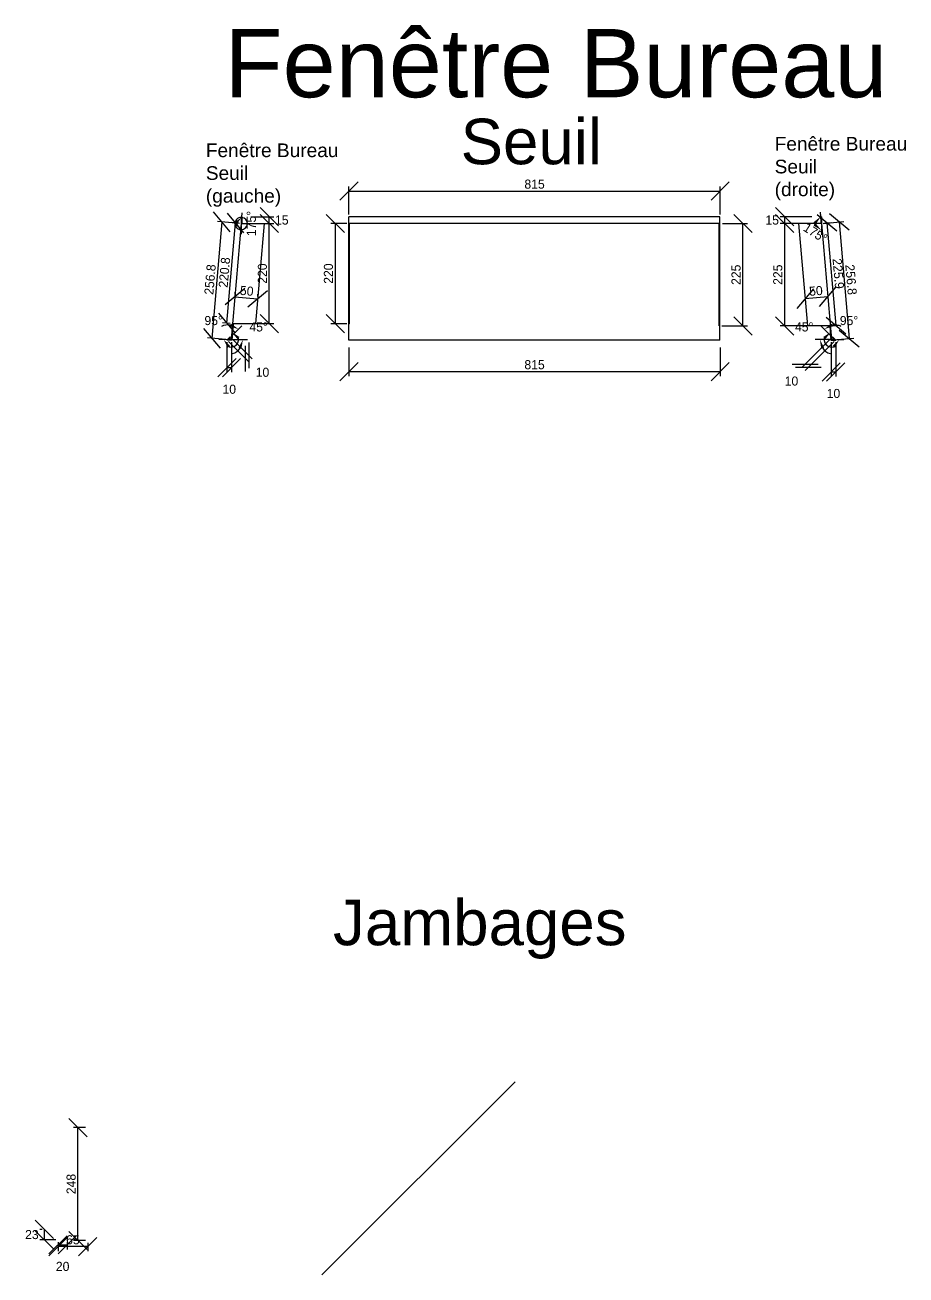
# Model space of a CAD drawing. Header units: millimetres. Extents: x -676 to 20789, y -6551 to 2305.
# Drawn here: x -676 to 1258, y -1724 to 1021 of the extents above; entities that cross this region are included whole.
import ezdxf

# ---------------------------------------------------------------- set-up
doc = ezdxf.new("R2010")
doc.units = ezdxf.units.MM
doc.layers.get('0').update_dxf_attribs({"lineweight": 25, "true_color": 0xffffff})
doc.layers.get('Defpoints').update_dxf_attribs({"true_color": 0xffffff})
doc.layers.add('0 ... Seuil', color=178, linetype='Continuous', lineweight=25, true_color=0x000000)
doc.layers.add('Cotes', color=4, linetype='Continuous', lineweight=25, true_color=0x00ffff)
doc.styles.add('QCADDimTextStyle', font='txt')
doc.styles.add('textstyle11', font='')
doc.styles.add('textstyle12', font='')
doc.styles.add('textstyle22', font='')
doc.styles.add('textstyle23', font='')
doc.styles.add('textstyle24', font='')
doc.styles.get('textstyle11').set_extended_font_data('Liberation Sans')
doc.styles.get('textstyle12').set_extended_font_data('Liberation Sans')
doc.styles.get('textstyle22').set_extended_font_data('Liberation Sans')
doc.styles.get('textstyle23').set_extended_font_data('Liberation Sans')
doc.styles.get('textstyle24').set_extended_font_data('Liberation Sans')
doc.dimstyles.new('QCADDimStyle', dxfattribs={"dimtxt": 20, "dimasz": 20, "dimexe": 10, "dimexo": 5, "dimgap": 5, "dimtad": 1, "dimtoh": 1, "dimdec": 4, "dimzin": 0, "dimdsep": 46, "dimtxsty": 'QCADDimTextStyle', "dimcen": 0.09, "dimadec": 0, "dimazin": 0, "dimtfac": 1, "dimtdec": 4, "dimtofl": 0, "dimtmove": 0, "dimatfit": 3, "dimfxl": 1, "dimtolj": 1, "dimtzin": 0, "dimarcsym": 0})

# ---------------------------------------------------------------- blocks, each defined once
blk = doc.blocks.new('SeuilBaie1_VueDessus')
at = {"layer": '0 ... Seuil'}
for p, q in [((-5, -271), (-5, 0)), ((809, 0), (-5, 0)), ((809, -271), (809, 0)), ((809, -15), (-5, -15)), ((-3.5, -235), (-3.5, -15)), ((807.5, -240), (807.5, -15)), ((-3.5, -235), (-5, -235)), ((809, -240), (807.5, -240)), ((809, -271), (-5, -271))]:
    blk.add_line(p, q, dxfattribs=at)
blk = doc.blocks.new('SeuilBaie1_VueCoupeEst')
at = {"layer": '0 ... Seuil'}
for p, q in [((1, 0), (-0.5, 0)), ((1, -14.9), (-49.2, -14.9)), ((-49.2, -14.9), (-29.5, -239.9)), ((-0.5, 0), (-0.5, -14.9)), ((1, 0), (1, -15)), ((1, -14.9), (23.3, -269.4)), ((20.7, -239.9), (-29.5, -239.9)), ((19.2, -239.9), (21.9, -270.9)), ((21.9, -270.9), (32.4, -270.9)), ((23.3, -269.4), (28.8, -269.4)), ((24.3, -264.9), (25.3, -263.8)), ((24.3, -264.9), (28.8, -269.4)), ((25.3, -263.8), (32.4, -270.9))]:
    blk.add_line(p, q, dxfattribs=at)
blk = doc.blocks.new('*D12')
at = {"layer": 'Cotes', "color": 0, "lineweight": -2}
for p, q in [((1011.7, 580), (971.7, 620)), ((971.7, 605), (1011.7, 565)), ((1051.4, 600), (981.7, 600)), ((1051.4, 585), (981.7, 585)), ((991.7, 585), (991.7, 600))]:
    blk.add_line(p, q, dxfattribs=at)
at = {"layer": 'Defpoints', "color": 0}
for p in [(991.7, 600), (1056.4, 600), (1056.4, 585)]:
    blk.add_point(p, dxfattribs=at)
at = {"layer": 'Cotes', "color": 0, "insert": (964.2, 592.5), "char_height": 20, "attachment_point": 5, "style": 'QCADDimTextStyle'}
blk.add_mtext('\\A1;15', dxfattribs=at)
blk = doc.blocks.new('*D13')
at = {"layer": 'Cotes', "color": 0, "lineweight": -2}
for p, q in [((1133.1, 570.2), (1089.9, 606.6)), ((1076.4, 585.4), (1121.4, 589.3)), ((1111.5, 588.4), (1133.4, 332.5)), ((1098.3, 329.5), (1143.3, 333.4)), ((1111.7, 350.7), (1155, 314.3))]:
    blk.add_line(p, q, dxfattribs=at)
at = {"layer": 'Defpoints', "color": 0}
for p in [(1071.4, 585), (1133.4, 332.5), (1093.3, 329.1)]:
    blk.add_point(p, dxfattribs=at)
at = {"layer": 'Cotes', "color": 0, "insert": (1137.4, 461.7), "char_height": 20, "attachment_point": 5, "rotation": 274.8885, "style": 'QCADDimTextStyle'}
blk.add_mtext('\\A1;256.8', dxfattribs=at)
blk = doc.blocks.new('*D14')
at = {"layer": 'Cotes', "color": 0, "lineweight": -2}
for p, q in [((1093.8, 324.1), (1093.8, 249.1)), ((1103.8, 324.1), (1103.8, 249.1)), ((1113.8, 279.1), (1073.8, 239.1)), ((1083.8, 239.1), (1123.8, 279.1)), ((1093.8, 259.1), (1103.8, 259.1))]:
    blk.add_line(p, q, dxfattribs=at)
at = {"layer": 'Defpoints', "color": 0}
for p in [(1093.8, 329.1), (1103.8, 329.1), (1103.8, 259.1)]:
    blk.add_point(p, dxfattribs=at)
at = {"layer": 'Cotes', "color": 0, "insert": (1098.8, 211.6), "char_height": 20, "attachment_point": 5, "style": 'QCADDimTextStyle'}
blk.add_mtext('\\A1;10', dxfattribs=at)
blk = doc.blocks.new('*D15')
at = {"layer": 'Cotes', "color": 0, "lineweight": -2}
for p, q in [((1054.9, 441.6), (1018.5, 398.2)), ((1068.3, 402.6), (1104.7, 445.9)), ((1086.5, 424.3), (1036.7, 419.9)), ((1037.1, 414.9), (1037.6, 409.9)), ((1086.9, 419.3), (1087.4, 414.3))]:
    blk.add_line(p, q, dxfattribs=at)
at = {"layer": 'Defpoints', "color": 0}
for p in [(1036.7, 419.9), (1036.7, 419.9), (1086.5, 424.3)]:
    blk.add_point(p, dxfattribs=at)
at = {"layer": 'Cotes', "color": 0, "insert": (1060.3, 437), "char_height": 20, "attachment_point": 5, "rotation": 5, "style": 'QCADDimTextStyle'}
blk.add_mtext('\\A1;50', dxfattribs=at)
blk = doc.blocks.new('*D16')
at = {"layer": 'Cotes', "color": 0, "lineweight": -2}
for p, q in [((1093.2, 332.6), (1029.6, 269)), ((1100.3, 325.6), (1036.6, 261.9)), ((1008.3, 276), (1064.9, 276)), ((1072, 269), (1015.4, 269))]:
    blk.add_line(p, q, dxfattribs=at)
at = {"layer": 'Defpoints', "color": 0}
for p in [(1096.8, 336.2), (1103.8, 329.1), (1036.6, 276)]:
    blk.add_point(p, dxfattribs=at)
at = {"layer": 'Cotes', "color": 0, "insert": (1006.6, 238.9), "char_height": 20, "attachment_point": 5, "style": 'QCADDimTextStyle'}
blk.add_mtext('\\A1;10', dxfattribs=at)
blk = doc.blocks.new('*D17')
at = {"layer": 'Cotes', "color": 0, "lineweight": -2}
for p, q in [((1072, 590.1), (1070.2, 610.1)), ((1072.4, 580), (1072.4, 559.9))]:
    blk.add_line(p, q, dxfattribs=at)
blk.add_arc((1072.4, 585), 15.1, 177.7585, 187.2415, dxfattribs=at)
at = {"layer": 'Cotes', "color": 0}
for points in [[(1059.7, 583.3), (1054.9, 587.9), (1071.1, 600.1)], [(1055.2, 580.6), (1059.6, 585.6), (1072.4, 569.9)]]:
    blk.add_solid(points, dxfattribs=at)
at = {"layer": 'Defpoints', "color": 0}
for p in [(1058.9, 591.8), (1072.4, 600), (1072.4, 585.1), (1072.4, 585), (1073.9, 568.7)]:
    blk.add_point(p, dxfattribs=at)
at = {"layer": 'Cotes', "color": 0, "insert": (1059.1, 564.1), "char_height": 20, "attachment_point": 5, "rotation": 327.5362, "style": 'QCADDimTextStyle'}
blk.add_mtext('\\A1;175%%d', dxfattribs=at)
blk = doc.blocks.new('*D18')
at = {"layer": 'Cotes', "color": 0, "lineweight": -2}
for p, q in [((1092.5, 339), (1071.4, 360.1)), ((1089.7, 330.1), (1059, 330.1))]:
    blk.add_line(p, q, dxfattribs=at)
for start, end in [(63.1887, 99.0944), (215.9056, 251.8113)]:
    blk.add_arc((1101.4, 330.1), 32.4, start, end, dxfattribs=at)
at = {"layer": 'Cotes', "color": 0}
for points in [[(1094.8, 365.1), (1097.8, 359.2), (1078.5, 353)], [(1078.3, 312.1), (1072, 310), (1069, 330.1)]]:
    blk.add_solid(points, dxfattribs=at)
at = {"layer": 'Defpoints', "color": 0}
for p in [(1073.3, 346.3), (1094.7, 330.1), (1096, 335.5), (1101.4, 330.1), (1101.4, 330.1)]:
    blk.add_point(p, dxfattribs=at)
at = {"layer": 'Cotes', "color": 0, "insert": (1034.5, 357.8), "char_height": 20, "attachment_point": 5, "style": 'QCADDimTextStyle'}
blk.add_mtext('\\A1;45%%d', dxfattribs=at)
blk = doc.blocks.new('*D19')
at = {"layer": 'Cotes', "color": 0, "lineweight": -2}
blk.add_line((1106.4, 330.1), (1121.4, 330.1), dxfattribs=at)
for start, end in [(168.9674, 242.9349), (212.0651, 286.0326)]:
    blk.add_arc((1094.7, 330.1), 16.6, start, end, dxfattribs=at)
at = {"layer": 'Cotes', "color": 0}
for points in [[(1080.7, 330.8), (1076.2, 335.7), (1093.3, 346.6)], [(1102, 312.1), (1096.7, 316.1), (1111.4, 330.1)]]:
    blk.add_solid(points, dxfattribs=at)
at = {"layer": 'Defpoints', "color": 0}
for p in [(1093, 349.4), (1094.7, 330.1), (1094.7, 330.1), (1101.4, 330.1), (1108.9, 338.8)]:
    blk.add_point(p, dxfattribs=at)
at = {"layer": 'Cotes', "color": 0, "insert": (1133, 371.8), "char_height": 20, "attachment_point": 5, "style": 'QCADDimTextStyle'}
blk.add_mtext('\\A1;95%%d', dxfattribs=at)
blk = doc.blocks.new('*D20')
at = {"layer": 'Cotes', "color": 0, "lineweight": -2}
for p, q in [((35, 313), (35, 249.8)), ((850, 313), (850, 249.8)), ((55, 279.8), (15, 239.8)), ((830, 239.8), (870, 279.8)), ((35, 259.8), (850, 259.8))]:
    blk.add_line(p, q, dxfattribs=at)
at = {"layer": 'Defpoints', "color": 0}
for p in [(35, 318), (850, 318), (850, 259.8)]:
    blk.add_point(p, dxfattribs=at)
at = {"layer": 'Cotes', "color": 0, "insert": (442.5, 274.8), "char_height": 20, "attachment_point": 5, "style": 'QCADDimTextStyle'}
blk.add_mtext('\\A1;815', dxfattribs=at)
blk = doc.blocks.new('*D21')
at = {"layer": 'Cotes', "color": 0, "lineweight": -2}
for p, q in [((55, 676.4), (15, 636.4)), ((35, 605), (35, 666.4)), ((830, 636.4), (870, 676.4)), ((850, 605), (850, 666.4)), ((35, 656.4), (850, 656.4))]:
    blk.add_line(p, q, dxfattribs=at)
at = {"layer": 'Defpoints', "color": 0}
for p in [(850, 656.4), (35, 600), (850, 600)]:
    blk.add_point(p, dxfattribs=at)
at = {"layer": 'Cotes', "color": 0, "insert": (442.5, 671.4), "char_height": 20, "attachment_point": 5, "style": 'QCADDimTextStyle'}
blk.add_mtext('\\A1;815', dxfattribs=at)
blk = doc.blocks.new('*D29')
at = {"layer": 'Cotes', "color": 0, "lineweight": -2}
for p, q in [((-583.7, -1642), (-623.7, -1682)), ((-558.7, -1682), (-518.7, -1642)), ((-603.7, -1655), (-603.7, -1672)), ((-538.7, -1662), (-603.7, -1662)), ((-538.7, -1653.5), (-538.7, -1672))]:
    blk.add_line(p, q, dxfattribs=at)
at = {"layer": 'Defpoints', "color": 0}
for p in [(-603.7, -1650), (-603.7, -1662), (-538.7, -1648.5)]:
    blk.add_point(p, dxfattribs=at)
at = {"layer": 'Cotes', "color": 0, "insert": (-571.2, -1647), "char_height": 20, "attachment_point": 5, "style": 'QCADDimTextStyle'}
blk.add_mtext('\\A1;65', dxfattribs=at)
blk = doc.blocks.new('*D30')
at = {"layer": 'Cotes', "color": 0, "lineweight": -2}
for p, q in [((-583.7, -1638), (-623.7, -1678)), ((-603.7, -1678), (-563.7, -1638)), ((-603.7, -1652), (-603.7, -1668)), ((-603.7, -1658), (-583.7, -1658)), ((-583.7, -1652), (-583.7, -1668))]:
    blk.add_line(p, q, dxfattribs=at)
at = {"layer": 'Defpoints', "color": 0}
for p in [(-603.7, -1647), (-583.7, -1647), (-583.7, -1658)]:
    blk.add_point(p, dxfattribs=at)
at = {"layer": 'Cotes', "color": 0, "insert": (-593.7, -1705.5), "char_height": 20, "attachment_point": 5, "style": 'QCADDimTextStyle'}
blk.add_mtext('\\A1;20', dxfattribs=at)
blk = doc.blocks.new('*D33')
at = {"layer": 'Cotes', "color": 0, "lineweight": -2}
for p, q in [((-613.7, -1644), (-653.7, -1604)), ((-653.7, -1627), (-613.7, -1667)), ((-638.7, -1624), (-643.7, -1624)), ((-608.7, -1647), (-643.7, -1647)), ((-633.7, -1647), (-633.7, -1624))]:
    blk.add_line(p, q, dxfattribs=at)
at = {"layer": 'Defpoints', "color": 0}
for p in [(-633.7, -1624), (-633.7, -1624), (-603.7, -1647)]:
    blk.add_point(p, dxfattribs=at)
at = {"layer": 'Cotes', "color": 0, "insert": (-661.2, -1635.5), "char_height": 20, "attachment_point": 5, "style": 'QCADDimTextStyle'}
blk.add_mtext('\\A1;23', dxfattribs=at)
blk = doc.blocks.new('*D35')
at = {"layer": 'Cotes', "color": 0, "lineweight": -2}
for p, q in [((-540, -1420.5), (-580, -1380.5)), ((-543.7, -1400.5), (-570, -1400.5)), ((-560, -1648.5), (-560, -1400.5)), ((-580, -1628.5), (-540, -1668.5)), ((-543.7, -1648.5), (-570, -1648.5))]:
    blk.add_line(p, q, dxfattribs=at)
at = {"layer": 'Defpoints', "color": 0}
for p in [(-560, -1400.5), (-538.7, -1400.5), (-538.7, -1648.5)]:
    blk.add_point(p, dxfattribs=at)
at = {"layer": 'Cotes', "color": 0, "insert": (-575, -1524.5), "char_height": 20, "attachment_point": 5, "rotation": 90, "style": 'QCADDimTextStyle'}
blk.add_mtext('\\A1;248', dxfattribs=at)
blk = doc.blocks.new('*D43')
at = {"layer": 'Cotes', "color": 0, "lineweight": -2}
for p, q in [((920, 565), (880, 605)), ((855, 585), (910, 585)), ((900, 360), (900, 585)), ((854, 360), (910, 360)), ((880, 380), (920, 340))]:
    blk.add_line(p, q, dxfattribs=at)
at = {"layer": 'Defpoints', "color": 0}
for p in [(850, 585), (900, 585), (849, 360)]:
    blk.add_point(p, dxfattribs=at)
at = {"layer": 'Cotes', "color": 0, "insert": (885, 472.5), "char_height": 20, "attachment_point": 5, "rotation": 90, "style": 'QCADDimTextStyle'}
blk.add_mtext('\\A1;225', dxfattribs=at)
blk = doc.blocks.new('*D44')
at = {"layer": 'Cotes', "color": 0, "lineweight": -2}
for p, q in [((25, 565), (-15, 605)), ((30, 585), (-5, 585)), ((5, 585), (5, 365)), ((-15, 385), (25, 345)), ((30, 365), (-5, 365))]:
    blk.add_line(p, q, dxfattribs=at)
at = {"layer": 'Defpoints', "color": 0}
for p in [(35, 585), (5, 365), (35, 365)]:
    blk.add_point(p, dxfattribs=at)
at = {"layer": 'Cotes', "color": 0, "insert": (-10, 475), "char_height": 20, "attachment_point": 5, "rotation": 90, "style": 'QCADDimTextStyle'}
blk.add_mtext('\\A1;220', dxfattribs=at)
blk = doc.blocks.new('SeuilBaie1_VueCoupeOuest')
at = {"layer": '0 ... Seuil'}
for p, q in [((-1.5, 0), (-1.5, -15)), ((-1.5, 0), (0, 0)), ((0, 0), (0, -14.9)), ((-1.5, -14.9), (-23.8, -269.4)), ((-1.5, -14.9), (48.7, -14.9)), ((48.7, -14.9), (29.4, -234.9)), ((-19.2, -234.9), (-22.4, -270.9)), ((-20.7, -234.9), (29.4, -234.9)), ((-25.8, -263.8), (-32.9, -270.9)), ((-22.4, -270.9), (-32.9, -270.9)), ((-24.8, -264.9), (-29.3, -269.4)), ((-23.8, -269.4), (-29.3, -269.4)), ((-24.8, -264.9), (-25.8, -263.8))]:
    blk.add_line(p, q, dxfattribs=at)
blk = doc.blocks.new('*D45')
at = {"layer": 'Cotes', "color": 0, "lineweight": -2}
for p, q in [((1011.7, 565.1), (971.7, 605.1)), ((1067.4, 585.1), (981.7, 585.1)), ((991.7, 360.1), (991.7, 585.1)), ((971.7, 380.1), (1011.7, 340.1)), ((1087.1, 360.1), (981.7, 360.1))]:
    blk.add_line(p, q, dxfattribs=at)
at = {"layer": 'Defpoints', "color": 0}
for p in [(991.7, 585.1), (1072.4, 585.1), (1092.1, 360.1)]:
    blk.add_point(p, dxfattribs=at)
at = {"layer": 'Cotes', "color": 0, "insert": (976.7, 472.6), "char_height": 20, "attachment_point": 5, "rotation": 90, "style": 'QCADDimTextStyle'}
blk.add_mtext('\\A1;225', dxfattribs=at)
blk = doc.blocks.new('*D46')
at = {"layer": 'Cotes', "color": 0, "lineweight": -2}
for p, q in [((1106.4, 568), (1063.1, 604.3)), ((1077.4, 585.5), (1094.7, 587)), ((1104.4, 361.2), (1084.7, 586.2)), ((1082.7, 379.3), (1126.1, 343)), ((1097.1, 360.5), (1114.4, 362))]:
    blk.add_line(p, q, dxfattribs=at)
at = {"layer": 'Defpoints', "color": 0}
for p in [(1072.4, 585.1), (1084.7, 586.2), (1092.1, 360.1)]:
    blk.add_point(p, dxfattribs=at)
at = {"layer": 'Cotes', "color": 0, "insert": (1109.5, 475), "char_height": 20, "attachment_point": 5, "rotation": 275, "style": 'QCADDimTextStyle'}
blk.add_mtext('\\A1;225.9', dxfattribs=at)
blk = doc.blocks.new('*D47')
at = {"layer": 'Cotes', "color": 0, "lineweight": -2}
for p, q in [((-120, 580), (-160, 620)), ((-160, 605), (-120, 565)), ((-180.4, 600), (-130, 600)), ((-180.4, 585), (-130, 585)), ((-140, 585), (-140, 600))]:
    blk.add_line(p, q, dxfattribs=at)
at = {"layer": 'Defpoints', "color": 0}
for p in [(-185.4, 600), (-185.4, 585), (-140, 600)]:
    blk.add_point(p, dxfattribs=at)
at = {"layer": 'Cotes', "color": 0, "insert": (-112.5, 592.5), "char_height": 20, "attachment_point": 5, "style": 'QCADDimTextStyle'}
blk.add_mtext('\\A1;15', dxfattribs=at)
blk = doc.blocks.new('*D48')
at = {"layer": 'Cotes', "color": 0, "lineweight": -2}
for p, q in [((-225.8, 567.1), (-262.3, 610.4)), ((-244, 588.7), (-265.9, 332.8)), ((-205.5, 585.4), (-254, 589.6)), ((-284.2, 354.4), (-247.7, 311.2)), ((-227.4, 329.5), (-275.9, 333.7))]:
    blk.add_line(p, q, dxfattribs=at)
at = {"layer": 'Defpoints', "color": 0}
for p in [(-200.5, 585), (-265.9, 332.8), (-222.4, 329.1)]:
    blk.add_point(p, dxfattribs=at)
at = {"layer": 'Cotes', "color": 0, "insert": (-269.9, 462), "char_height": 20, "attachment_point": 5, "rotation": 85.1115, "style": 'QCADDimTextStyle'}
blk.add_mtext('\\A1;256.8', dxfattribs=at)
blk = doc.blocks.new('*D49')
at = {"layer": 'Cotes', "color": 0, "lineweight": -2}
for p, q in [((-232.9, 324.1), (-232.9, 258.4)), ((-222.9, 324.1), (-222.9, 258.4)), ((-212.9, 288.4), (-252.9, 248.4)), ((-242.9, 248.4), (-202.9, 288.4)), ((-222.9, 268.4), (-232.9, 268.4))]:
    blk.add_line(p, q, dxfattribs=at)
at = {"layer": 'Defpoints', "color": 0}
for p in [(-232.9, 329.1), (-222.9, 329.1), (-232.9, 268.4)]:
    blk.add_point(p, dxfattribs=at)
at = {"layer": 'Cotes', "color": 0, "insert": (-227.9, 220.9), "char_height": 20, "attachment_point": 5, "style": 'QCADDimTextStyle'}
blk.add_mtext('\\A1;10', dxfattribs=at)
blk = doc.blocks.new('*D50')
at = {"layer": 'Cotes', "color": 0, "lineweight": -2}
for p, q in [((-193.9, 442.4), (-237.2, 406.1)), ((-215.6, 424.3), (-165.8, 419.9)), ((-215.1, 429.2), (-214.7, 434.2)), ((-187.4, 401.7), (-144.1, 438.1)), ((-165.3, 424.9), (-164.9, 429.9))]:
    blk.add_line(p, q, dxfattribs=at)
at = {"layer": 'Defpoints', "color": 0}
for p in [(-215.6, 424.3), (-165.8, 419.9), (-165.8, 419.9)]:
    blk.add_point(p, dxfattribs=at)
at = {"layer": 'Cotes', "color": 0, "insert": (-189.4, 437), "char_height": 20, "attachment_point": 5, "rotation": 355, "style": 'QCADDimTextStyle'}
blk.add_mtext('\\A1;50', dxfattribs=at)
blk = doc.blocks.new('*D51')
at = {"layer": 'Cotes', "color": 0, "lineweight": -2}
for p, q in [((-222.3, 332.6), (-177.9, 288.2)), ((-229.4, 325.6), (-185, 281.2)), ((-192.1, 260), (-192.1, 316.5)), ((-185, 323.6), (-185, 267))]:
    blk.add_line(p, q, dxfattribs=at)
at = {"layer": 'Defpoints', "color": 0}
for p in [(-225.8, 336.2), (-232.9, 329.1), (-185, 295.3)]:
    blk.add_point(p, dxfattribs=at)
at = {"layer": 'Cotes', "color": 0, "insert": (-154.9, 258.2), "char_height": 20, "attachment_point": 5, "style": 'QCADDimTextStyle'}
blk.add_mtext('\\A1;10', dxfattribs=at)
blk = doc.blocks.new('*D52')
at = {"layer": 'Cotes', "color": 0, "lineweight": -2}
for p, q in [((-201.1, 590.1), (-199.5, 608.5)), ((-201.5, 580), (-201.5, 561.5))]:
    blk.add_line(p, q, dxfattribs=at)
for start, end in [(180.5927, 276.1855), (78.8145, 174.4073), (270, 85)]:
    blk.add_arc((-201.5, 585), 13.5, start, end, dxfattribs=at)
at = {"layer": 'Cotes', "color": 0}
for points in [[(-217.4, 584.1), (-212.5, 588.6), (-201.5, 571.5)], [(-212.7, 582.5), (-217.3, 587.3), (-200.3, 598.5)]]:
    blk.add_solid(points, dxfattribs=at)
at = {"layer": 'Defpoints', "color": 0}
for p in [(-201.5, 600), (-201.5, 585.1), (-201.5, 585), (-190, 578), (-202.9, 568.7)]:
    blk.add_point(p, dxfattribs=at)
at = {"layer": 'Cotes', "color": 0, "insert": (-179.3, 585), "char_height": 20, "attachment_point": 5, "rotation": 89.8872, "style": 'QCADDimTextStyle'}
blk.add_mtext('\\A1;175%%d', dxfattribs=at)
blk = doc.blocks.new('*D53')
at = {"layer": 'Cotes', "color": 0, "lineweight": -2}
for p, q in [((-221.6, 339), (-200.5, 360.1)), ((-218.8, 330.1), (-188, 330.1))]:
    blk.add_line(p, q, dxfattribs=at)
for start, end in [(80.9056, 116.8113), (288.1887, 324.0944)]:
    blk.add_arc((-230.5, 330.1), 32.4, start, end, dxfattribs=at)
at = {"layer": 'Cotes', "color": 0}
for points in [[(-226.9, 359.2), (-223.8, 365.1), (-207.5, 353)], [(-201, 310), (-207.4, 312.1), (-198, 330.1)]]:
    blk.add_solid(points, dxfattribs=at)
at = {"layer": 'Defpoints', "color": 0}
for p in [(-230.5, 330.1), (-230.5, 330.1), (-225.1, 335.5), (-223.8, 330.1), (-199.1, 338.5)]:
    blk.add_point(p, dxfattribs=at)
at = {"layer": 'Cotes', "color": 0, "insert": (-163.5, 357.8), "char_height": 20, "attachment_point": 5, "style": 'QCADDimTextStyle'}
blk.add_mtext('\\A1;45%%d', dxfattribs=at)
blk = doc.blocks.new('*D54')
at = {"layer": 'Cotes', "color": 0, "lineweight": -2}
blk.add_line((-235.5, 330.1), (-250.4, 330.1), dxfattribs=at)
for start, end in [(297.0651, 11.0326), (253.9674, 327.9349)]:
    blk.add_arc((-223.8, 330.1), 16.6, start, end, dxfattribs=at)
at = {"layer": 'Cotes', "color": 0}
for points in [[(-225.7, 316.1), (-231.1, 312.1), (-240.4, 330.1)], [(-205.3, 335.7), (-209.7, 330.8), (-222.4, 346.6)]]:
    blk.add_solid(points, dxfattribs=at)
at = {"layer": 'Defpoints', "color": 0}
for p in [(-231.3, 344.9), (-230.5, 330.1), (-223.8, 330.1), (-223.8, 330.1), (-222.1, 349.4)]:
    blk.add_point(p, dxfattribs=at)
at = {"layer": 'Cotes', "color": 0, "insert": (-262.1, 371.8), "char_height": 20, "attachment_point": 5, "style": 'QCADDimTextStyle'}
blk.add_mtext('\\A1;95%%d', dxfattribs=at)
blk = doc.blocks.new('*D55')
at = {"layer": 'Cotes', "color": 0, "lineweight": -2}
for p, q in [((-120, 565.1), (-160, 605.1)), ((-196.5, 585.1), (-130, 585.1)), ((-140, 365.1), (-140, 585.1)), ((-160, 385.1), (-120, 345.1)), ((-215.7, 365.1), (-130, 365.1))]:
    blk.add_line(p, q, dxfattribs=at)
at = {"layer": 'Defpoints', "color": 0}
for p in [(-201.5, 585.1), (-140, 585.1), (-220.7, 365.1)]:
    blk.add_point(p, dxfattribs=at)
at = {"layer": 'Cotes', "color": 0, "insert": (-155, 475.1), "char_height": 20, "attachment_point": 5, "rotation": 90, "style": 'QCADDimTextStyle'}
blk.add_mtext('\\A1;220', dxfattribs=at)
blk = doc.blocks.new('*D56')
at = {"layer": 'Cotes', "color": 0, "lineweight": -2}
for p, q in [((-195.6, 564.5), (-232, 607.8)), ((-233, 366.2), (-213.8, 586.2)), ((-206.5, 585.5), (-223.7, 587)), ((-251.2, 387.8), (-214.9, 344.5)), ((-225.7, 365.5), (-243, 367))]:
    blk.add_line(p, q, dxfattribs=at)
at = {"layer": 'Defpoints', "color": 0}
for p in [(-213.8, 586.2), (-201.5, 585.1), (-220.7, 365.1)]:
    blk.add_point(p, dxfattribs=at)
at = {"layer": 'Cotes', "color": 0, "insert": (-238.4, 477.5), "char_height": 20, "attachment_point": 5, "rotation": 85, "style": 'QCADDimTextStyle'}
blk.add_mtext('\\A1;220.8', dxfattribs=at)

msp = doc.modelspace()

# ---------------------------------------------------------------- linework, layer by layer
msp.add_line((400, -1300), (-24.26, -1724.26))

# ---------------------------------------------------------------- block references
at = {"layer": '0 ... Seuil'}
for name, p in [('SeuilBaie1_VueCoupeOuest', (-200, 600)), ('SeuilBaie1_VueDessus', (40, 600)), ('SeuilBaie1_VueCoupeEst', (1071.44, 600))]:
    msp.add_blockref(name, p, dxfattribs=at)

# ---------------------------------------------------------------- texts
at = {"attachment_point": 1}
for s, insert, char_height, style in [('Seuil', (280.07, 815.21), 100, 'textstyle11'), ('Fenêtre Bureau\\PSeuil\\P(droite)', (969.68, 775.12), 30, 'textstyle23'), ('Fenêtre Bureau\\PSeuil\\P(gauche)', (-279.27, 760.85), 30, 'textstyle24'), ('Jambages', (0, -900), 100, 'textstyle12')]:
    msp.add_mtext(s, dxfattribs=dict(at, insert=insert, char_height=char_height, style=style))
at = {"layer": '0 ... Seuil', "insert": (-238.63, 1012.27), "char_height": 150, "attachment_point": 1, "style": 'textstyle22'}
msp.add_mtext('Fenêtre Bureau', dxfattribs=at)

# ---------------------------------------------------------------- dimensions: what is measured, and where the dimension line sits
at = {"layer": 'Cotes'}
for p1, p2, distance, picture, middle in [((35, 600), (850, 600), 56.44, '*D21', (442.5, 671.44)), ((-200.5, 585), (-222.39, 329.09), -43.7, '*D48', (-269.94, 462.05)), ((-220.74, 365.09), (-201.5, 585.09), 12.34, '*D56', (-238.35, 477.47)), ((-185.44, 585), (-185.44, 600), -45.44, '*D47', (-112.5, 592.5)), ((1056.38, 585), (1056.38, 600), 64.73, '*D12', (964.15, 592.5)), ((1092.12, 360.09), (1072.43, 585.09), -12.34, '*D46', (1109.51, 474.97)), ((1071.44, 585), (1093.32, 329.09), 40.19, '*D13', (1137.37, 461.75)), ((-215.57, 424.26), (-165.76, 419.9), 0, '*D50', (-189.35, 437.02)), ((1086.5, 424.26), (1036.69, 419.9), 0, '*D15', (1060.29, 437.02)), ((-232.89, 329.09), (-225.82, 336.16), -57.75, '*D51', (-154.93, 258.2)), ((1103.82, 329.09), (1096.75, 336.16), 85.03, '*D16', (1006.58, 238.91)), ((-222.89, 329.09), (-232.89, 329.09), 60.73, '*D49', (-227.89, 220.85)), ((35, 318.02), (850, 318.02), -58.27, '*D20', (442.5, 274.75)), ((1093.82, 329.09), (1103.82, 329.09), -69.99, '*D14', (1098.82, 211.6))]:
    dim = msp.add_aligned_dim(p1=p1, p2=p2, distance=distance, dimstyle='QCADDimStyle', override={"dimtxt": 20, "dimasz": 20, "dimexe": 10, "dimexo": 5, "dimgap": 5, "dimdec": 1, "dimzin": 8, "dimtsz": 20, "dimclrd": 0, "dimclre": 0, "dimclrt": 0, "dimazin": 2, "dimtmove": 2}, dxfattribs=at)
    dim.commit()
    dim.dimension.update_dxf_attribs({"geometry": picture, "text_midpoint": middle})
for base, p1, p2, angle, picture, middle in [((-140, 585.09), (-220.74, 365.09), (-201.5, 585.09), 90, '*D55', (-155, 475.09)), ((5, 365), (35, 585), (35, 365), 90, '*D44', (-10, 475)), ((900, 585), (849, 360), (850, 585), 90, '*D43', (885, 472.5)), ((991.65, 585.09), (1092.12, 360.09), (1072.44, 585.09), 90, '*D45', (976.65, 472.59)), ((-560, -1400.5), (-538.7, -1648.5), (-538.7, -1400.5), 90, '*D35', (-575, -1524.5)), ((-633.7, -1624), (-603.7, -1647), (-633.7, -1624), 90, '*D33', (-661.2, -1635.5)), ((-603.7, -1662), (-538.7, -1648.5), (-603.7, -1650), 180, '*D29', (-571.2, -1647)), ((-583.7, -1658), (-603.7, -1647), (-583.7, -1647), 180, '*D30', (-593.7, -1705.5))]:
    dim = msp.add_linear_dim(base=base, p1=p1, p2=p2, angle=angle, dimstyle='QCADDimStyle', override={"dimtxt": 20, "dimasz": 20, "dimexe": 10, "dimexo": 5, "dimgap": 5, "dimdec": 1, "dimzin": 8, "dimtsz": 20, "dimclrd": 0, "dimclre": 0, "dimclrt": 0, "dimazin": 2, "dimtmove": 2}, dxfattribs=at)
    dim.commit()
    dim.dimension.update_dxf_attribs({"geometry": picture, "text_midpoint": middle})
for base, line1, line2, picture, middle in [((-190.01, 577.96), ((-201.5, 600), (-201.5, 585)), ((-201.5, 585.09), (-202.93, 568.71)), '*D52', (-179.33, 585)), ((1058.92, 591.83), ((1072.44, 600), (1072.44, 585)), ((1072.43, 585.09), (1073.86, 568.71)), '*D17', (1059.09, 564.07))]:
    dim = msp.add_angular_dim_2l(base=base, line1=line1, line2=line2, dimstyle='QCADDimStyle', override={"dimtxt": 20, "dimasz": 20, "dimexe": 10, "dimexo": 5, "dimgap": 5, "dimdec": 1, "dimzin": 8, "dimtsz": 20, "dimclrd": 0, "dimclre": 0, "dimclrt": 0, "dimazin": 2, "dimtmove": 2}, dxfattribs=at)
    dim.commit()
    dim.dimension.update_dxf_attribs({"geometry": picture, "text_midpoint": middle, "dimtype": 162})
for base, line1, line2, picture, middle in [((-231.27, 344.94), ((-222.11, 349.44), (-223.81, 330.09)), ((-223.81, 330.09), (-230.48, 330.09)), '*D54', (-262.06, 371.83)), ((1108.89, 338.81), ((1093.05, 349.44), (1094.74, 330.09)), ((1094.74, 330.09), (1101.41, 330.09)), '*D19', (1132.99, 371.83)), ((-199.14, 338.48), ((-223.81, 330.09), (-230.48, 330.09)), ((-230.48, 330.09), (-225.11, 335.45)), '*D53', (-163.55, 357.81)), ((1073.31, 346.31), ((1094.74, 330.09), (1101.41, 330.09)), ((1101.41, 330.09), (1096.05, 335.45)), '*D18', (1034.48, 357.81))]:
    dim = msp.add_angular_dim_2l(base=base, line1=line1, line2=line2, dimstyle='QCADDimStyle', override={"dimtxt": 20, "dimasz": 20, "dimexe": 10, "dimexo": 5, "dimgap": 5, "dimdec": 1, "dimzin": 8, "dimtsz": 20, "dimclrd": 0, "dimclre": 0, "dimclrt": 0, "dimazin": 2, "dimtmove": 2}, dxfattribs=at)
    dim.commit()
    dim.dimension.update_dxf_attribs({"geometry": picture, "text_midpoint": middle})

doc.saveas('drawing.dxf')
